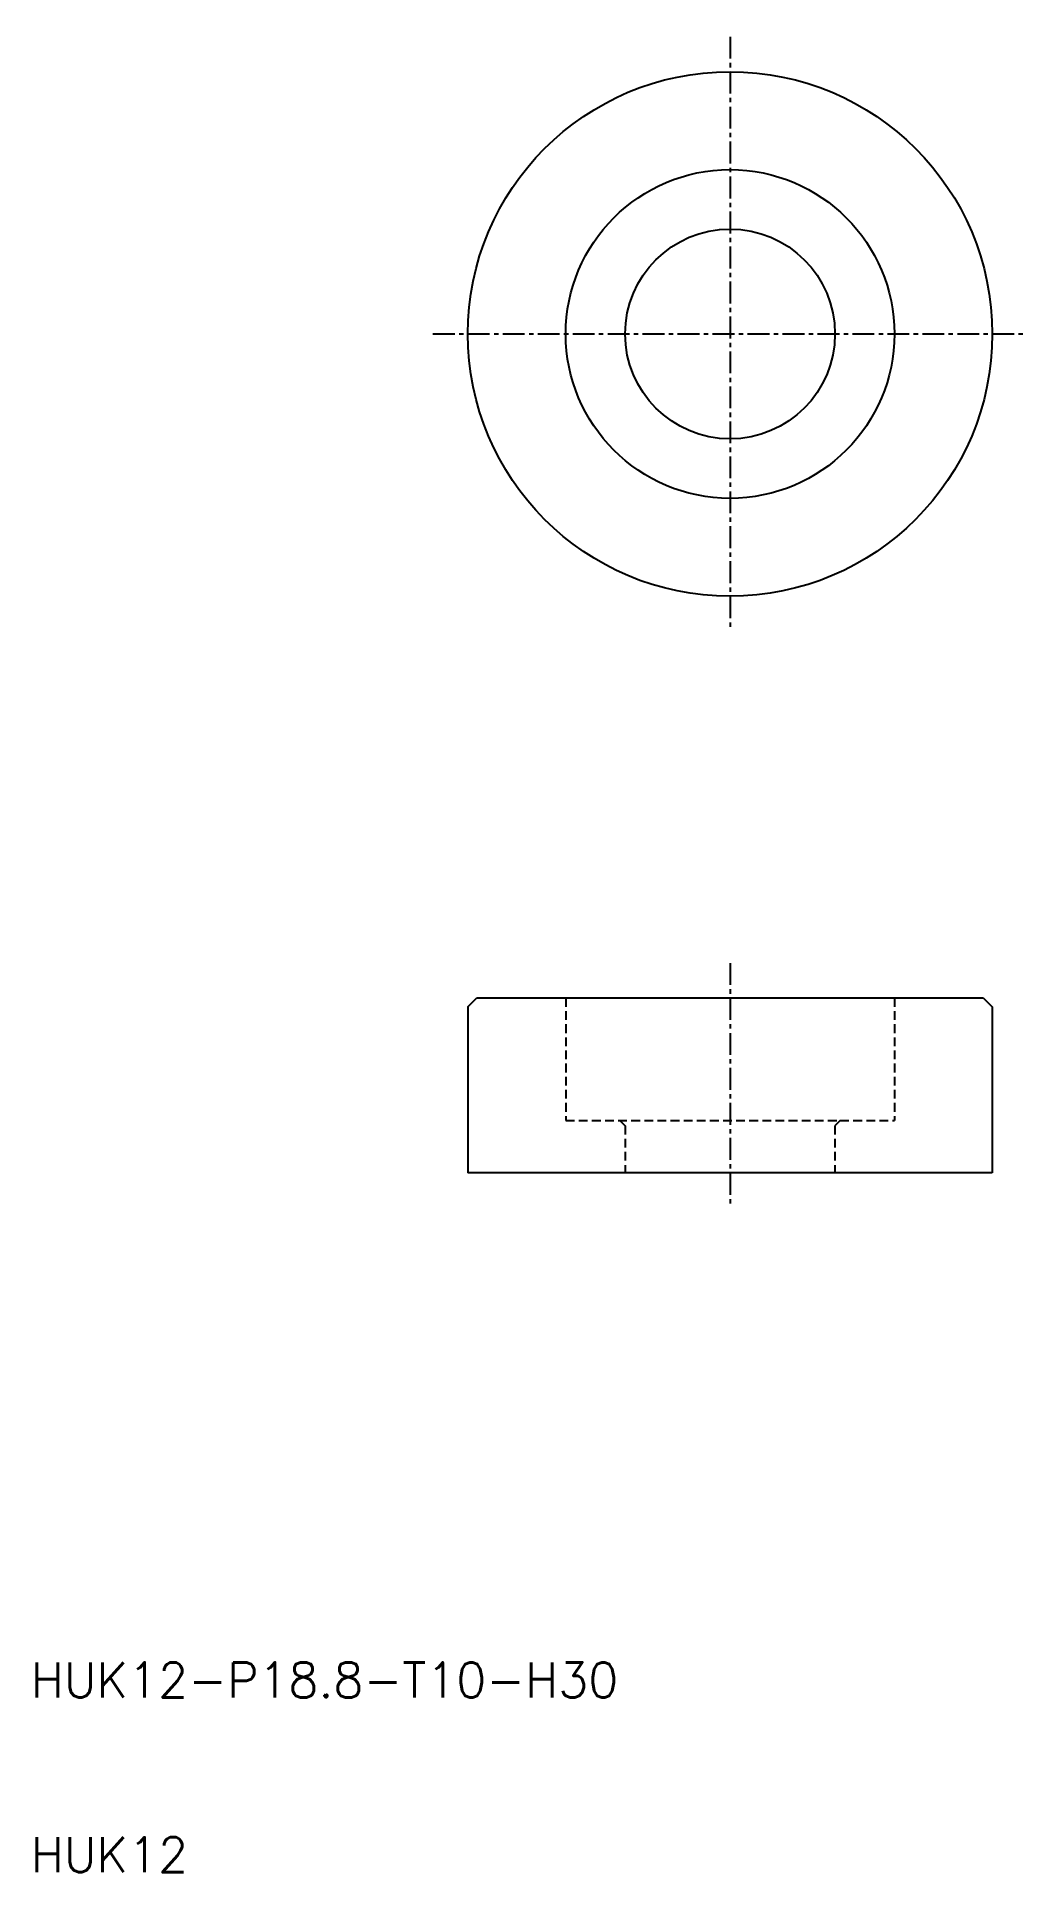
# Model space of a CAD drawing. Extents: x 10 to 67, y 10 to 115.
import ezdxf

# ---------------------------------------------------------------- set-up
doc = ezdxf.new("R2010")
doc.units = 0
doc.linetypes.add('CENTER', pattern=[2, 1.25, -0.25, 0.25, -0.25])
doc.linetypes.add('DASHED', pattern=[0.75, 0.5, -0.25])
doc.layers.get('0').update_dxf_attribs({"linetype": 'CONTINUOUS'})
doc.layers.add('CENTER', color=1, linetype='CENTER')
doc.styles.get("Standard").update_dxf_attribs({"font": 'txt.shx'})

msp = doc.modelspace()

# ---------------------------------------------------------------- linework, layer by layer
at = {"color": 7, "linetype": 'CONTINUOUS'}
for p, q in [((35, 59.5), (35.5, 60)), ((64.5, 60), (35.5, 60)), ((64.5, 60), (36, 60)), ((64.5, 60), (65, 59.5)), ((64.5, 60), (65, 59.5)), ((35, 59.5), (35, 50)), ((65, 59.5), (65, 50)), ((65, 50), (35, 50))]:
    msp.add_line(p, q, dxfattribs=at)
at = {"color": 3, "linetype": 'DASHED'}
for p, q in [((40.6, 60), (40.6, 53)), ((59.4, 60), (59.4, 53)), ((40.6, 53), (56.3, 53)), ((43.7, 53), (44, 52.7)), ((44, 52.7), (44, 50)), ((56.3, 53), (56, 52.7)), ((56, 52.7), (56, 50)), ((56.3, 53), (59.4, 53))]:
    msp.add_line(p, q, dxfattribs=at)
at = {"color": 7, "linetype": 'CONTINUOUS'}
for radius in [15, 9.4, 6]:
    msp.add_circle((50, 97.98), radius, dxfattribs=at)
at = {"layer": 'CENTER', "color": 1, "linetype": 'CENTER'}
for p, q in [((50, 114.98), (50, 80.98)), ((33, 97.98), (67, 97.98)), ((50, 62), (50, 48))]:
    msp.add_line(p, q, dxfattribs=at)

# ---------------------------------------------------------------- texts
at = {"color": 7, "linetype": 'CONTINUOUS'}
for s, p in [('HUK12-P18.8-T10-H30 ', (10, 20)), ('HUK12', (10, 10))]:
    msp.add_text(s, height=2, dxfattribs=at).set_placement(p)

doc.saveas('drawing.dxf')
